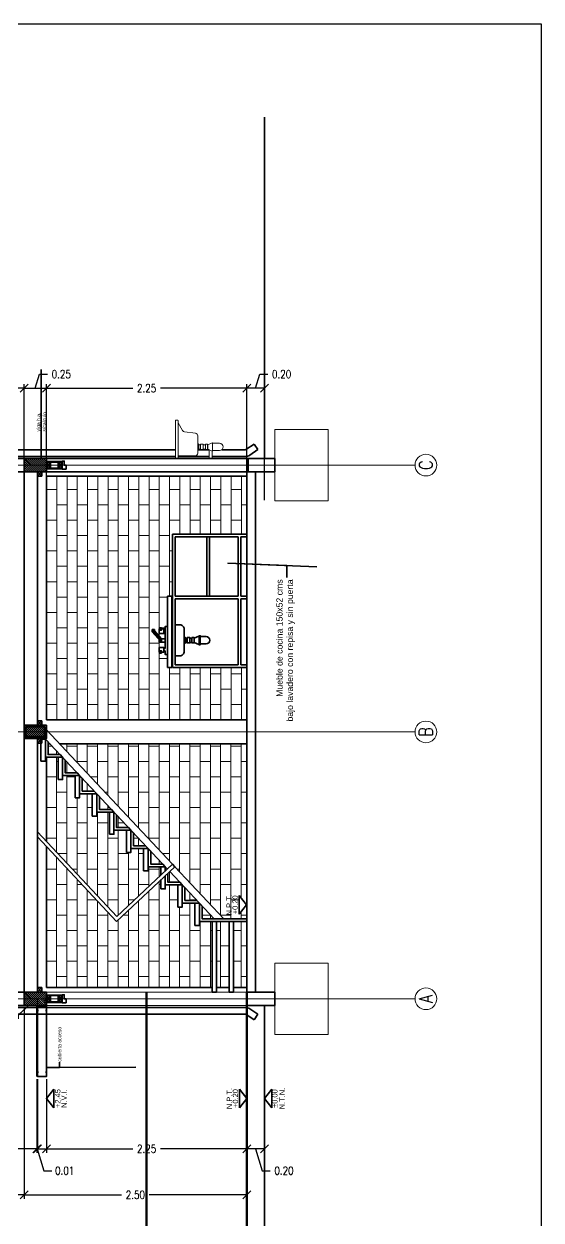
# Model space of a CAD drawing. Header units: metres. Extents: x 45 to 666, y -23 to 325.
# Drawn here: x 129.77 to 135.57, y 41.65 to 55.1 of the extents above; entities that cross this region are included whole.
import ezdxf
from ezdxf.enums import TextEntityAlignment as Align

# ---------------------------------------------------------------- set-up
doc = ezdxf.new("R2010")
doc.units = ezdxf.units.M
doc.header["$LTSCALE"] = 5
doc.header["$MEASUREMENT"] = 0
doc.linetypes.add('HIDDEN', pattern=[0.375, 0.25, -0.125])
doc.layers.get('0').update_dxf_attribs({"color": 30})
doc.layers.get('DEFPOINTS').update_dxf_attribs({"color": 210})
for name, color, linetype, lineweight in [('A-ANNO-DIMS', 3, 'Continuous', 18), ('A-ANNO-NOTE', 7, 'Continuous', 35), ('A-ANNO-SYMB', 3, 'Continuous', 18), ('A-ANNO-TEXT', 3, 'Continuous', 18), ('A-ELEV-MBE1', 7, 'Continuous', 35), ('A-ELEV-OTLN', 1, 'Continuous', 50), ('A-ELEV-PATT', 8, 'Continuous', 18), ('A-FLOR-OVHD', 3, 'HIDDEN', 18), ('A-FURN', 8, 'Continuous', 18), ('A-WALL-BATT', 8, 'BATTING', 18), ('A-WALL-FULL', 7, 'Continuous', 35), ('A-WALL-FULL-EXTR', 7, 'Continuous', 35)]:
    doc.layers.add(name, color=color, linetype=linetype, lineweight=lineweight)
doc.styles.add('E-ARIAL', font='arial.ttf')
doc.styles.add('E-ROMANS', font='romans.shx', dxfattribs={"width": 0.8})
doc.linetypes.add('BATTING', pattern='A,0.0001,-0.1,[134,ltypeshp.shx,S=0.1,R=0,X=-0.1,Y=0],-0.2,[134,ltypeshp.shx,S=0.1,R=180,X=0.1,Y=0],-0.1', length=0.4001)
doc.dimstyles.new('E-0050_TICK_18', dxfattribs={"dimscale": 0.001, "dimtxt": 90, "dimasz": 90, "dimexe": 45, "dimexo": 30, "dimgap": 45, "dimtad": 0, "dimzin": 0, "dimdsep": 46, "dimtxsty": 'E-ROMANS', "dimblk": 'OBLIQUE', "dimcen": 45, "dimclrd": 256, "dimclre": 256, "dimclrt": 256, "dimadec": 0, "dimazin": 0, "dimtfac": 1, "dimtmove": 1, "dimatfit": 3, "dimldrblk": 'OPEN90', "dimfxl": 1, "dimtfill": 1, "dimtolj": 1, "dimtzin": 0, "dimarcsym": 0})
doc.dimstyles.new('E-0200_TICK_12', dxfattribs={"dimscale": 0.001, "dimtxt": 240, "dimasz": 240, "dimexe": 120, "dimexo": 80, "dimgap": 120, "dimtad": 0, "dimzin": 0, "dimdsep": 46, "dimtxsty": 'E-ROMANS', "dimblk": 'OBLIQUE', "dimcen": 120, "dimclrd": 256, "dimclre": 256, "dimclrt": 256, "dimadec": 0, "dimazin": 0, "dimtfac": 1, "dimtmove": 1, "dimatfit": 3, "dimldrblk": 'OPEN90', "dimfxl": 1, "dimtfill": 1, "dimtolj": 1, "dimtzin": 0, "dimlwd": -1, "dimarcsym": 0})

# ---------------------------------------------------------------- blocks, each defined once
blk = doc.blocks.new('LAVADERO-ELEV-LAT')
for p, q in [((0, 0), (0.425, 0)), ((0, -0.025), (0, 0)), ((0.425, -0.03), (0.005, -0.03)), ((0.03, -0.03), (0.03, -0.22)), ((0.283, -0.224), (0.298, -0.102)), ((0.313, -0.08), (0.4, -0.03)), ((0.43, -0.005), (0.43, -0.025)), ((0.06, -0.25), (0.254, -0.25)), ((0.105, -0.282), (0.105, -0.263)), ((0.155, -0.282), (0.155, -0.263)), ((0.098, -0.377), (0, -0.377)), ((0.105, -0.336), (0.105, -0.313)), ((0.105, -0.362), (0.105, -0.36)), ((0.155, -0.362), (0.105, -0.362)), ((0.155, -0.336), (0.155, -0.313)), ((0.155, -0.362), (0.155, -0.36)), ((0.083, -0.412), (0, -0.412)), ((0.089, -0.418), (0.089, -0.495)), ((0.171, -0.418), (0.171, -0.495))]:
    blk.add_line(p, q)
for points in [[(0.167, -0.25), (0.093, -0.25), (0.093, -0.256), (0.167, -0.256)], [(0.161, -0.282), (0.099, -0.282), (0.099, -0.313), (0.161, -0.313)], [(0.161, -0.336), (0.099, -0.336), (0.099, -0.36), (0.161, -0.36)]]:
    blk.add_lwpolyline(points, close=True)
for points in [[(0.098, -0.256), (0.101, -0.263), (0.13, -0.263)], [(0.162, -0.256), (0.159, -0.263), (0.13, -0.263)], [(0.105, -0.362), (0.083, -0.413), (0.083, -0.418), (0.083, -0.418)], [(0.155, -0.362), (0.177, -0.413), (0.177, -0.418), (0.177, -0.418)], [(0.083, -0.418), (0.177, -0.418)]]:
    blk.add_lwpolyline(points)
for centre, radius, start, end in [((0.425, -0.005), 0.005, 0, 90), ((0.005, -0.025), 0.005, 180, 270), ((0.328, -0.106), 0.03, 119.9588, 172.8877), ((0.425, -0.025), 0.005, 270, 0), ((0.06, -0.22), 0.03, 180, 270), ((0.254, -0.22), 0.03, 270, 352.8877), ((0.13, -0.495), 0.0409, 180, 360)]:
    blk.add_arc(centre, radius, start, end)
blk = doc.blocks.new('TAG-LEVEL-CO')
for points in [[(0.352, 0.272), (-0.352, 0.272)], [(0.352, 0.272), (0, 0), (-0.352, 0.272)]]:
    blk.add_lwpolyline(points)
at = {"style": 'E-ARIAL'}
for tag, p in [('N.P.T.', (0, 0.486)), ('%%P0,00', (0, 0.262))]:
    blk.add_attdef(tag, text='', height=0.2, dxfattribs=at).set_placement(p, align=Align.BOTTOM_CENTER)
blk = doc.blocks.new('_Oblique')
at = {"color": 0, "linetype": 'ByBlock', "lineweight": -2}
blk.add_line((-0.5, -0.5), (0.5, 0.5), dxfattribs=at)
blk = doc.blocks.new('*D612')
at = {"layer": 'A-ANNO-DIMS', "lineweight": -2, "transparency": 16777216}
for p, q in [((132.267, 44.034), (132.267, 42.408)), ((132.467, 44.034), (132.467, 42.408)), ((132.467, 42.453), (132.267, 42.453)), ((132.367, 42.453), (132.441, 42.206)), ((132.441, 42.206), (132.531, 42.206))]:
    blk.add_line(p, q, dxfattribs=at)
at = {"layer": 'DEFPOINTS', "color": 0, "transparency": 16777216}
for p in [(132.267, 44.064), (132.467, 44.064), (132.267, 42.453)]:
    blk.add_point(p, dxfattribs=at)
at = {"layer": 'A-ANNO-DIMS', "lineweight": -2, "transparency": 16777216, "xscale": 0.09, "yscale": 0.09, "zscale": 0.09}
for p, rotation in [((132.267, 42.453), 180.000000000002), ((132.467, 42.453), 1.998401444325282e-12)]:
    blk.add_blockref('_Oblique', p, dxfattribs=dict(at, rotation=rotation))
at = {"layer": 'A-ANNO-DIMS', "transparency": 16777216, "insert": (132.686, 42.206), "char_height": 0.09, "attachment_point": 5, "style": 'E-ROMANS', "bg_fill": 3, "box_fill_scale": 1.25, "bg_fill_color": 256, "bg_fill_true_color": 13158600, "bg_fill_transparency": 0}
blk.add_mtext('\\A1;0.20', dxfattribs=at)
blk = doc.blocks.new('_Open90')
at = {"color": 0, "linetype": 'ByBlock', "lineweight": -2}
for p, q in [((0, 0), (-1, 0)), ((-0.5, 0.5), (0, 0)), ((0, 0), (-0.5, -0.5))]:
    blk.add_line(p, q, dxfattribs=at)
blk = doc.blocks.new('*D613')
at = {"layer": 'A-ANNO-DIMS', "lineweight": -2, "transparency": 16777216}
for p, q in [((132.267, 44.034), (132.267, 42.408)), ((130.019, 43.234), (130.019, 42.408)), ((130.019, 42.453), (130.988, 42.453)), ((132.267, 42.453), (131.298, 42.453))]:
    blk.add_line(p, q, dxfattribs=at)
at = {"layer": 'DEFPOINTS', "color": 0, "transparency": 16777216}
for p in [(132.267, 44.064), (130.019, 43.264), (130.019, 42.453)]:
    blk.add_point(p, dxfattribs=at)
at = {"layer": 'A-ANNO-DIMS', "lineweight": -2, "transparency": 16777216, "xscale": 0.09, "yscale": 0.09, "zscale": 0.09, "rotation": 180}
blk.add_blockref('_Oblique', (130.019, 42.453), dxfattribs=at)
at = {"layer": 'A-ANNO-DIMS', "lineweight": -2, "transparency": 16777216, "xscale": 0.09, "yscale": 0.09, "zscale": 0.09}
blk.add_blockref('_Oblique', (132.267, 42.453), dxfattribs=at)
at = {"layer": 'A-ANNO-DIMS', "transparency": 16777216, "insert": (131.143, 42.453), "char_height": 0.09, "attachment_point": 5, "style": 'E-ROMANS', "bg_fill": 3, "box_fill_scale": 1.25, "bg_fill_color": 256, "bg_fill_true_color": 13158600, "bg_fill_transparency": 0}
blk.add_mtext('\\A1;2.25', dxfattribs=at)
blk = doc.blocks.new('*D614')
at = {"layer": 'A-ANNO-DIMS', "lineweight": -2, "transparency": 16777216}
for p, q in [((129.909, 43.234), (129.909, 42.408)), ((129.919, 43.234), (129.919, 42.408)), ((129.909, 42.453), (129.819, 42.453)), ((129.919, 42.453), (129.909, 42.453)), ((129.919, 42.453), (129.909, 42.453)), ((129.914, 42.453), (129.988, 42.206)), ((129.919, 42.453), (130.009, 42.453)), ((129.988, 42.206), (130.078, 42.206))]:
    blk.add_line(p, q, dxfattribs=at)
at = {"layer": 'DEFPOINTS', "color": 0, "transparency": 16777216}
for p in [(129.909, 43.264), (129.919, 43.264), (129.909, 42.453)]:
    blk.add_point(p, dxfattribs=at)
at = {"layer": 'A-ANNO-DIMS', "lineweight": -2, "transparency": 16777216, "xscale": 0.09, "yscale": 0.09, "zscale": 0.09}
blk.add_blockref('_Oblique', (129.909, 42.453), dxfattribs=at)
at = {"layer": 'A-ANNO-DIMS', "lineweight": -2, "transparency": 16777216, "xscale": 0.09, "yscale": 0.09, "zscale": 0.09, "rotation": 180}
blk.add_blockref('_Oblique', (129.919, 42.453), dxfattribs=at)
at = {"layer": 'A-ANNO-DIMS', "transparency": 16777216, "insert": (130.223, 42.206), "char_height": 0.09, "attachment_point": 5, "style": 'E-ROMANS', "bg_fill": 3, "box_fill_scale": 1.25, "bg_fill_color": 256, "bg_fill_true_color": 13158600, "bg_fill_transparency": 0}
blk.add_mtext('\\A1;0.01', dxfattribs=at)
blk = doc.blocks.new('*D615')
at = {"layer": 'A-ANNO-DIMS', "lineweight": -2, "transparency": 16777216}
for p, q in [((127.519, 44.034), (127.519, 42.408)), ((129.909, 43.234), (129.909, 42.408)), ((127.519, 42.453), (128.561, 42.453)), ((129.909, 42.453), (128.867, 42.453))]:
    blk.add_line(p, q, dxfattribs=at)
at = {"layer": 'DEFPOINTS', "color": 0, "transparency": 16777216}
for p in [(127.519, 44.064), (129.909, 43.264), (127.519, 42.453)]:
    blk.add_point(p, dxfattribs=at)
at = {"layer": 'A-ANNO-DIMS', "lineweight": -2, "transparency": 16777216, "xscale": 0.09, "yscale": 0.09, "zscale": 0.09, "rotation": 180}
blk.add_blockref('_Oblique', (127.519, 42.453), dxfattribs=at)
at = {"layer": 'A-ANNO-DIMS', "lineweight": -2, "transparency": 16777216, "xscale": 0.09, "yscale": 0.09, "zscale": 0.09}
blk.add_blockref('_Oblique', (129.909, 42.453), dxfattribs=at)
at = {"layer": 'A-ANNO-DIMS', "transparency": 16777216, "insert": (128.714, 42.453), "char_height": 0.09, "attachment_point": 5, "style": 'E-ROMANS', "bg_fill": 3, "box_fill_scale": 1.25, "bg_fill_color": 256, "bg_fill_true_color": 13158600, "bg_fill_transparency": 0}
blk.add_mtext('\\A1;2.39', dxfattribs=at)
blk = doc.blocks.new('*D220')
at = {"layer": 'A-ANNO-DIMS', "lineweight": -2, "transparency": 16777216}
for p, q in [((129.767, 44.034), (129.767, 41.89)), ((132.267, 44.034), (132.267, 41.89)), ((129.767, 41.935), (130.862, 41.935)), ((132.267, 41.935), (131.172, 41.935))]:
    blk.add_line(p, q, dxfattribs=at)
at = {"layer": 'DEFPOINTS', "color": 0, "transparency": 16777216}
for p in [(129.767, 44.064), (132.267, 44.064), (129.767, 41.935)]:
    blk.add_point(p, dxfattribs=at)
at = {"layer": 'A-ANNO-DIMS', "lineweight": -2, "transparency": 16777216, "xscale": 0.09, "yscale": 0.09, "zscale": 0.09}
for p, rotation in [((129.767, 41.935), 180.0000000000011), ((132.267, 41.935), 1.119104808822158e-12)]:
    blk.add_blockref('_Oblique', p, dxfattribs=dict(at, rotation=rotation))
at = {"layer": 'A-ANNO-DIMS', "transparency": 16777216, "insert": (131.017, 41.935), "char_height": 0.09, "attachment_point": 5, "style": 'E-ROMANS', "bg_fill": 3, "box_fill_scale": 1.25, "bg_fill_color": 256, "bg_fill_true_color": 13158600, "bg_fill_transparency": 0}
blk.add_mtext('\\A1;2.50', dxfattribs=at)
blk = doc.blocks.new('*D618')
at = {"layer": 'A-ANNO-DIMS', "lineweight": -2, "transparency": 16777216}
for p, q in [((127.267, 44.034), (127.267, 41.89)), ((129.767, 44.034), (129.767, 41.89)), ((127.267, 41.935), (128.362, 41.935)), ((129.767, 41.935), (128.672, 41.935))]:
    blk.add_line(p, q, dxfattribs=at)
at = {"layer": 'DEFPOINTS', "color": 0, "transparency": 16777216}
for p in [(127.267, 44.064), (129.767, 44.064), (127.267, 41.935)]:
    blk.add_point(p, dxfattribs=at)
at = {"layer": 'A-ANNO-DIMS', "lineweight": -2, "transparency": 16777216, "xscale": 0.09, "yscale": 0.09, "zscale": 0.09, "rotation": 180}
blk.add_blockref('_Oblique', (127.267, 41.935), dxfattribs=at)
at = {"layer": 'A-ANNO-DIMS', "lineweight": -2, "transparency": 16777216, "xscale": 0.09, "yscale": 0.09, "zscale": 0.09}
blk.add_blockref('_Oblique', (129.767, 41.935), dxfattribs=at)
at = {"layer": 'A-ANNO-DIMS', "transparency": 16777216, "insert": (128.517, 41.935), "char_height": 0.09, "attachment_point": 5, "style": 'E-ROMANS', "bg_fill": 3, "box_fill_scale": 1.25, "bg_fill_color": 256, "bg_fill_true_color": 13158600, "bg_fill_transparency": 0}
blk.add_mtext('\\A1;2.50', dxfattribs=at)
blk = doc.blocks.new('*D221')
at = {"layer": 'A-ANNO-DIMS', "lineweight": -2, "transparency": 16777216}
for p, q in [((132.367, 51.004), (132.414, 51.162)), ((132.414, 51.162), (132.504, 51.162)), ((132.267, 49.746), (132.267, 51.049)), ((132.467, 51.004), (132.267, 51.004)), ((132.467, 49.746), (132.467, 51.049))]:
    blk.add_line(p, q, dxfattribs=at)
at = {"layer": 'DEFPOINTS', "color": 0, "transparency": 16777216}
for p in [(132.267, 51.004), (132.267, 49.716), (132.467, 49.716)]:
    blk.add_point(p, dxfattribs=at)
at = {"layer": 'A-ANNO-DIMS', "lineweight": -2, "transparency": 16777216, "xscale": 0.09, "yscale": 0.09, "zscale": 0.09, "rotation": 180.000000000002}
blk.add_blockref('_Oblique', (132.267, 51.004), dxfattribs=at)
at = {"layer": 'A-ANNO-DIMS', "transparency": 16777216, "insert": (132.659, 51.162), "char_height": 0.09, "attachment_point": 5, "style": 'E-ROMANS', "bg_fill": 3, "box_fill_scale": 1.25, "bg_fill_color": 256, "bg_fill_true_color": 13158600, "bg_fill_transparency": 0}
blk.add_mtext('\\A1;0.20', dxfattribs=at)
at = {"layer": 'A-ANNO-DIMS', "lineweight": -2, "transparency": 16777216, "xscale": 0.09, "yscale": 0.09, "zscale": 0.09, "rotation": 1.998401444325282e-12}
blk.add_blockref('_Oblique', (132.467, 51.004), dxfattribs=at)
blk = doc.blocks.new('*D222')
at = {"layer": 'A-ANNO-DIMS', "lineweight": -2, "transparency": 16777216}
for p, q in [((129.893, 51.004), (129.94, 51.162)), ((129.94, 51.162), (130.03, 51.162)), ((129.767, 49.746), (129.767, 51.049)), ((129.767, 51.004), (130.019, 51.004)), ((130.019, 49.746), (130.019, 51.049))]:
    blk.add_line(p, q, dxfattribs=at)
at = {"layer": 'DEFPOINTS', "color": 0, "transparency": 16777216}
for p in [(130.019, 51.004), (129.767, 49.716), (130.019, 49.716)]:
    blk.add_point(p, dxfattribs=at)
at = {"layer": 'A-ANNO-DIMS', "lineweight": -2, "transparency": 16777216, "xscale": 0.09, "yscale": 0.09, "zscale": 0.09, "rotation": 180}
blk.add_blockref('_Oblique', (129.767, 51.004), dxfattribs=at)
at = {"layer": 'A-ANNO-DIMS', "transparency": 16777216, "insert": (130.185, 51.162), "char_height": 0.09, "attachment_point": 5, "style": 'E-ROMANS', "bg_fill": 3, "box_fill_scale": 1.25, "bg_fill_color": 256, "bg_fill_true_color": 13158600, "bg_fill_transparency": 0}
blk.add_mtext('\\A1;0.25', dxfattribs=at)
at = {"layer": 'A-ANNO-DIMS', "lineweight": -2, "transparency": 16777216, "xscale": 0.09, "yscale": 0.09, "zscale": 0.09}
blk.add_blockref('_Oblique', (130.019, 51.004), dxfattribs=at)
blk = doc.blocks.new('*D223')
at = {"layer": 'A-ANNO-DIMS', "lineweight": -2, "transparency": 16777216}
for p, q in [((128.737, 49.746), (128.737, 51.049)), ((128.737, 51.004), (129.102, 51.004)), ((129.767, 51.004), (129.402, 51.004)), ((129.767, 49.746), (129.767, 51.049))]:
    blk.add_line(p, q, dxfattribs=at)
at = {"layer": 'DEFPOINTS', "color": 0, "transparency": 16777216}
for p in [(128.737, 51.004), (128.737, 49.716), (129.767, 49.716)]:
    blk.add_point(p, dxfattribs=at)
at = {"layer": 'A-ANNO-DIMS', "lineweight": -2, "transparency": 16777216, "xscale": 0.09, "yscale": 0.09, "zscale": 0.09, "rotation": 180}
blk.add_blockref('_Oblique', (128.737, 51.004), dxfattribs=at)
at = {"layer": 'A-ANNO-DIMS', "lineweight": -2, "transparency": 16777216, "xscale": 0.09, "yscale": 0.09, "zscale": 0.09}
blk.add_blockref('_Oblique', (129.767, 51.004), dxfattribs=at)
at = {"layer": 'A-ANNO-DIMS', "transparency": 16777216, "insert": (129.252, 51.004), "char_height": 0.09, "attachment_point": 5, "style": 'E-ROMANS', "bg_fill": 3, "box_fill_scale": 1.25, "bg_fill_color": 256, "bg_fill_true_color": 13158600, "bg_fill_transparency": 0}
blk.add_mtext('\\A1;1.03', dxfattribs=at)
blk = doc.blocks.new('*D226')
at = {"layer": 'A-ANNO-DIMS', "lineweight": -2, "transparency": 16777216}
for p, q in [((130.019, 49.746), (130.019, 51.049)), ((130.019, 51.004), (130.988, 51.004)), ((132.267, 51.004), (131.298, 51.004)), ((132.267, 49.746), (132.267, 51.049))]:
    blk.add_line(p, q, dxfattribs=at)
at = {"layer": 'DEFPOINTS', "color": 0, "transparency": 16777216}
for p in [(132.267, 51.004), (130.019, 49.716), (132.267, 49.716)]:
    blk.add_point(p, dxfattribs=at)
at = {"layer": 'A-ANNO-DIMS', "lineweight": -2, "transparency": 16777216, "xscale": 0.09, "yscale": 0.09, "zscale": 0.09, "rotation": 180}
blk.add_blockref('_Oblique', (130.019, 51.004), dxfattribs=at)
at = {"layer": 'A-ANNO-DIMS', "lineweight": -2, "transparency": 16777216, "xscale": 0.09, "yscale": 0.09, "zscale": 0.09}
blk.add_blockref('_Oblique', (132.267, 51.004), dxfattribs=at)
at = {"layer": 'A-ANNO-DIMS', "transparency": 16777216, "insert": (131.143, 51.004), "char_height": 0.09, "attachment_point": 5, "style": 'E-ROMANS', "bg_fill": 3, "box_fill_scale": 1.25, "bg_fill_color": 256, "bg_fill_true_color": 13158600, "bg_fill_transparency": 0}
blk.add_mtext('\\A1;2.25', dxfattribs=at)

msp = doc.modelspace()

# ---------------------------------------------------------------- hatches: boundary and pattern name
at = {"layer": 'A-ELEV-PATT'}
h = msp.add_hatch(dxfattribs=at)
h.set_pattern_fill('LINE', color=256, scale=0.005, angle=495, style=0)
h.set_pattern_definition([(135, (202.2527, -76.723201), (-0.0112253202, -0.0112253202), [])])
h.paths.add_polyline_path([(129.7669, 50.1392), (129.7669, 50.0642), (130.0189, 50.0642), (130.0189, 50.1392)])
h.paths.add_polyline_path([(129.7669, 50.2142), (129.7669, 50.1392), (130.0189, 50.1392), (130.0189, 50.2142)])
h = msp.add_hatch(dxfattribs=at)
h.set_pattern_fill('AR-BRSTD', color=256, scale=0.0017, angle=90, style=0)
h.set_pattern_definition([(90, (130.01893, 47.2742), (-0.115161, 7e-18), []), (180, (130.01893, 47.2742), (-0.115161, -0.17272), [0.115161, -0.115161])])
h.paths.add_polyline_path([(132.2669, 50.0142), (130.0189, 50.0142), (130.0189, 47.2742), (132.2669, 47.2742), (132.2669, 47.8642), (132.2025, 47.8642), (131.434, 47.8642), (131.434, 47.9946), (131.426, 47.9946), (131.426, 47.8642), (131.376, 47.8642), (131.376, 48.0106), (131.3499, 48.0106), (131.3499, 48.0497), (131.3369, 48.0497), (131.3369, 48.0367), (131.3108, 48.0367), (131.3108, 48.0236), (131.2913, 48.0236), (131.2913, 48.0367), (131.2847, 48.0367), (131.2847, 48.0888), (131.3369, 48.0888), (131.3369, 48.0758), (131.3499, 48.0758), (131.3499, 48.1475), (131.2847, 48.1475), (131.2847, 48.1755), (131.2065, 48.2649), (131.2065, 48.291), (131.2195, 48.291), (131.2326, 48.291), (131.2326, 48.2763), (131.3108, 48.1867), (131.3499, 48.1867), (131.3499, 48.2584), (131.3369, 48.2584), (131.3369, 48.2454), (131.2847, 48.2454), (131.2847, 48.2975), (131.2913, 48.2975), (131.2913, 48.3106), (131.3108, 48.3106), (131.3108, 48.2975), (131.3369, 48.2975), (131.3369, 48.2845), (131.3499, 48.2845), (131.3499, 48.3236), (131.376, 48.3236), (131.376, 48.6642), (131.426, 48.6642), (131.426, 48.345), (131.434, 48.345), (131.434, 48.3632), (131.434, 49.3642), (132.2025, 49.3642), (132.2669, 49.3642)])
h = msp.add_hatch(dxfattribs=at)
h.set_pattern_fill('LINE', color=256, scale=0.005, angle=495, style=0)
h.set_pattern_definition([(135, (202.2527, -79.723201), (-0.0112253202, -0.0112253202), [])])
h.paths.add_polyline_path([(129.7669, 47.1392), (129.7669, 47.0642), (130.0189, 47.0642), (130.0189, 47.1392)])
h.paths.add_polyline_path([(129.7669, 47.2142), (129.7669, 47.1392), (130.0189, 47.1392), (130.0189, 47.2142)])
h = msp.add_hatch(dxfattribs=at)
h.set_pattern_fill('AR-BRSTD', color=256, scale=0.0017, angle=90, style=0)
h.set_pattern_definition([(90, (0, 0), (-0.11516106, 7e-18), []), (180, (0, 0), (-0.11516106, -0.17272), [0.11516106, -0.11516106])])
h.paths.add_polyline_path([(132.2669, 47.0042), (130.1682, 47.0042), (131.4346, 45.6529), (131.462, 45.6237), (132.0098, 45.0392), (132.2669, 45.0392)])
h.paths.add_polyline_path([(132.1822, 45.3014), (132.2637, 45.1958), (132.1822, 45.0902)], flags=16)
h.paths.add_polyline_path([(130.7255, 46.2392), (130.5834, 46.2392), (130.5834, 46.1942), (130.5334, 46.1942), (130.5334, 46.4442), (130.3913, 46.4442), (130.3913, 46.3992), (130.3413, 46.3992), (130.3413, 46.6492), (130.1992, 46.6492), (130.1992, 46.6042), (130.1492, 46.6042), (130.1492, 46.8542), (130.0189, 46.8542), (130.0189, 45.9078), (130.8081, 45.0657), (131.3019, 45.5285), (131.3019, 45.6242), (131.1598, 45.6242), (131.1598, 45.5792), (131.1098, 45.5792), (131.1098, 45.8292), (130.9676, 45.8292), (130.9676, 45.7842), (130.9176, 45.7842), (130.9176, 46.0342), (130.7755, 46.0342), (130.7755, 45.9892), (130.7255, 45.9892)])
h.paths.add_polyline_path([(131.8782, 45.0092), (131.7361, 45.0092), (131.7361, 44.9642), (131.6861, 44.9642), (131.6861, 45.2142), (131.544, 45.2142), (131.544, 45.1692), (131.494, 45.1692), (131.494, 45.4192), (131.3519, 45.4192), (131.3519, 45.3742), (131.3019, 45.3742), (131.3019, 45.4737), (130.8063, 45.0092), (130.0189, 45.8493), (130.0189, 44.2642), (131.8782, 44.2642)])
h.paths.add_polyline_path([(132.0704, 45.0092), (131.9282, 45.0092), (131.9282, 44.2642), (132.0704, 44.2642)])
h.paths.add_polyline_path([(132.2669, 45.0092), (132.1204, 45.0092), (132.1204, 44.2642), (132.2669, 44.2642)])
h.paths.add_polyline_path([(131.7661, 45.1822), (131.7661, 45.0392), (131.9001, 45.0392)], flags=17)
h.paths.add_polyline_path([(131.574, 45.3872), (131.574, 45.2442), (131.708, 45.2442)], flags=17)
h.paths.add_polyline_path([(131.4036, 45.569), (131.3819, 45.5487), (131.3819, 45.4492), (131.5159, 45.4492)], flags=17)
h.paths.add_polyline_path([(131.1898, 45.7972), (131.1898, 45.6542), (131.3238, 45.6542)], flags=17)
h.paths.add_polyline_path([(130.9976, 46.0022), (130.9976, 45.8592), (131.1316, 45.8592)], flags=17)
h.paths.add_polyline_path([(130.8055, 46.2072), (130.8055, 46.0642), (130.9395, 46.0642)], flags=17)
h.paths.add_polyline_path([(130.6134, 46.4122), (130.6134, 46.2692), (130.7474, 46.2692)], flags=17)
h.paths.add_polyline_path([(130.4213, 46.6172), (130.4213, 46.4742), (130.5553, 46.4742)], flags=17)
h.paths.add_polyline_path([(130.2292, 46.8222), (130.2292, 46.6792), (130.3632, 46.6792)], flags=17)
h.paths.add_polyline_path([(130.0586, 47.0042), (130.037, 47.0042), (130.037, 46.8842), (130.1711, 46.8842)])
h.paths.add_polyline_path([(132.1134, 45.0814), (132.1134, 45.3102), (132.0234, 45.3102), (132.0234, 45.0814)], flags=24)
h.paths.add_polyline_path([(132.182, 45.081), (132.182, 45.3106), (132.092, 45.3106), (132.092, 45.081)], flags=24)
h = msp.add_hatch(dxfattribs=at)
h.set_pattern_fill('LINE', color=256, scale=0.005, angle=495, style=0)
h.set_pattern_definition([(135, (202.2527, -82.723201), (-0.0112253202, -0.0112253202), [])])
h.paths.add_polyline_path([(129.7669, 44.1392), (129.7669, 44.0642), (130.0189, 44.0642), (130.0189, 44.1392)])
h.paths.add_polyline_path([(129.7669, 44.2142), (129.7669, 44.1392), (130.0189, 44.1392), (130.0189, 44.2142)])

# ---------------------------------------------------------------- linework, layer by layer
at = {"layer": 'A-ANNO-NOTE'}
for p, q in [((130.8081, 45.0657), (129.9169, 46.0167)), ((130.8063, 45.0092), (129.9169, 45.9582)), ((130.8063, 45.0092), (131.462, 45.6237)), ((130.8081, 45.0657), (131.4346, 45.6529)), ((131.462, 45.6237), (131.4346, 45.6529))]:
    msp.add_line(p, q, dxfattribs=at)
at = {"layer": 'A-ANNO-SYMB', "ltscale": 2}
for points in [[(134.1582, 50.1392), (122.6956, 50.1392)], [(134.1582, 47.1392), (122.6956, 47.1392)], [(134.1582, 44.1392), (122.6956, 44.1392)]]:
    msp.add_lwpolyline(points, dxfattribs=at)
at = {"layer": 'A-ANNO-SYMB', "linetype": 'Continuous', "ltscale": 5}
for centre in [(134.2801, 50.1392), (134.2801, 47.1392), (134.2801, 44.1392)]:
    msp.add_circle(centre, 0.1219, dxfattribs=at)
at = {"layer": 'A-ELEV-MBE1'}
for p, q in [((132.3922, 50.3141), (132.35, 50.376)), ((132.2669, 50.2142), (130.0189, 50.2142)), ((130.0189, 50.1042), (130.0639, 50.1742)), ((130.0189, 50.1742), (130.0639, 50.1042)), ((130.0639, 50.1742), (130.1489, 50.1742)), ((130.1489, 50.1042), (130.1939, 50.1742)), ((130.1489, 50.1742), (130.1939, 50.1042)), ((132.2669, 50.0642), (130.0189, 50.0642)), ((130.0639, 50.1042), (130.1489, 50.1042)), ((132.2669, 50.0142), (130.0189, 50.0142)), ((130.0189, 47.2742), (130.0189, 50.0142)), ((131.434, 49.3642), (131.434, 48.3632)), ((132.2025, 49.3642), (131.434, 49.3642)), ((132.2025, 49.3642), (132.2669, 49.3642)), ((131.464, 49.3342), (131.464, 48.6642)), ((132.1725, 49.3342), (131.464, 49.3342)), ((131.8183, 49.3342), (131.8183, 48.6642)), ((131.8483, 49.3342), (131.8483, 48.6642)), ((132.1725, 49.3342), (132.1725, 48.6642)), ((132.2025, 49.3342), (132.2025, 48.6642)), ((132.2025, 49.3342), (132.2669, 49.3342)), ((131.426, 48.6642), (131.376, 48.6642)), ((131.376, 48.6642), (131.376, 47.8642)), ((131.426, 48.6642), (131.426, 47.8642)), ((132.1725, 48.6642), (131.464, 48.6642)), ((131.464, 48.6342), (131.464, 48.3632)), ((132.1725, 48.6342), (131.464, 48.6342)), ((132.1725, 48.6342), (132.1725, 47.8942)), ((132.2025, 48.6642), (132.2669, 48.6642)), ((132.2025, 48.6342), (132.2669, 48.6342)), ((132.2025, 48.6342), (132.2025, 47.8942)), ((131.2065, 48.291), (131.2195, 48.291)), ((131.2065, 48.2649), (131.2065, 48.291)), ((131.2195, 48.291), (131.2326, 48.291)), ((131.2195, 48.291), (131.2195, 48.2649)), ((131.2326, 48.291), (131.2326, 48.2649)), ((131.3499, 48.2845), (131.3369, 48.2845)), ((131.434, 47.8642), (131.434, 48.3632)), ((131.464, 47.8942), (131.464, 48.3632)), ((131.2195, 48.2649), (131.2065, 48.2649)), ((131.2978, 48.1606), (131.2065, 48.2649)), ((131.2326, 48.2649), (131.2195, 48.2649)), ((131.2195, 48.2649), (131.3108, 48.1606)), ((131.2324, 48.2764), (131.3108, 48.1867)), ((131.2847, 48.1475), (131.2847, 48.1754)), ((131.3108, 48.1606), (131.2978, 48.1606)), ((131.3108, 48.1867), (131.3499, 48.1867)), ((131.3108, 48.1867), (131.3108, 48.1606)), ((131.3369, 48.2584), (131.3499, 48.2584)), ((131.5988, 48.195), (131.5791, 48.195)), ((131.6523, 48.195), (131.6292, 48.195)), ((131.6784, 48.195), (131.6765, 48.195)), ((131.6784, 48.195), (131.6784, 48.145)), ((131.7465, 48.211), (131.8117, 48.211)), ((131.3499, 48.1475), (131.2847, 48.1475)), ((131.3369, 48.0758), (131.3499, 48.0758)), ((131.3499, 48.0497), (131.3369, 48.0497)), ((131.5988, 48.145), (131.5791, 48.145)), ((131.6523, 48.145), (131.6292, 48.145)), ((131.6784, 48.145), (131.6765, 48.145)), ((131.7465, 48.1291), (131.8117, 48.1291)), ((132.1725, 47.8942), (131.464, 47.8942)), ((132.2025, 47.8942), (132.2669, 47.8942)), ((131.426, 47.8642), (131.376, 47.8642)), ((132.2025, 47.8642), (131.434, 47.8642)), ((132.2025, 47.8642), (132.2669, 47.8642)), ((129.9169, 47.2642), (129.9669, 47.2142)), ((129.9169, 47.2142), (129.9669, 47.2642)), ((132.2669, 47.2742), (130.0189, 47.2742)), ((130.0149, 47.1678), (131.4346, 45.6529)), ((129.9169, 47.0142), (129.9669, 47.0642)), ((129.9169, 47.0642), (129.9669, 47.0142)), ((130.0042, 47.0622), (131.3763, 45.5982)), ((130.0189, 44.2642), (130.0189, 45.8493)), ((131.462, 45.6237), (132.0098, 45.0392)), ((131.4036, 45.569), (131.9001, 45.0392)), ((129.9169, 44.2642), (129.9669, 44.2142)), ((129.9169, 44.2142), (129.9669, 44.2642)), ((131.8782, 44.2642), (130.0189, 44.2642)), ((132.0704, 44.2642), (131.9282, 44.2642)), ((132.2669, 44.2642), (132.1204, 44.2642)), ((130.0189, 44.1742), (130.0639, 44.1042)), ((130.0189, 44.1042), (130.0639, 44.1742)), ((130.0639, 44.1742), (130.1489, 44.1742)), ((130.1489, 44.1742), (130.1939, 44.1042)), ((130.1489, 44.1042), (130.1939, 44.1742)), ((129.9189, 43.3142), (129.9189, 44.0092)), ((130.0639, 44.1042), (130.1489, 44.1042)), ((132.3922, 43.9643), (132.35, 43.9024))]:
    msp.add_line(p, q, dxfattribs=at)
for points in [[(127.2664, 50.3115), (131.4669, 50.3115)], [(131.7169, 50.3115), (131.844, 50.3115)], [(127.2664, 50.2365), (131.4669, 50.2365)], [(131.4969, 50.2365), (131.844, 50.2365)], [(132.2669, 49.3642), (132.2669, 49.3342)], [(132.2669, 48.6642), (132.2669, 48.6342)], [(131.2912, 48.2975), (131.2847, 48.2975), (131.2847, 48.2454), (131.3369, 48.2454), (131.3369, 48.2975), (131.3108, 48.2975)], [(131.3499, 48.0758), (131.3499, 48.3236), (131.376, 48.3236), (131.376, 48.0106), (131.3499, 48.0106), (131.3499, 48.0497)], [(131.434, 48.345), (131.426, 48.345)], [(131.5722, 48.202), (131.5791, 48.1991), (131.5791, 48.17)], [(131.5722, 48.138), (131.5791, 48.141), (131.5791, 48.17)], [(131.6784, 48.195), (131.7298, 48.2174), (131.7346, 48.2174), (131.7346, 48.2174)], [(131.2912, 48.0367), (131.2847, 48.0367), (131.2847, 48.0888), (131.3369, 48.0888), (131.3369, 48.0367), (131.3108, 48.0367)], [(131.6784, 48.145), (131.7298, 48.1226), (131.7346, 48.1226), (131.7346, 48.1226)], [(131.426, 47.9946), (131.434, 47.9946)], [(132.2669, 47.8642), (132.2669, 47.8942)], [(129.7766, 47.0642), (129.7669, 47.074)], [(129.7669, 46.2323), (129.7669, 47.0042)], [(129.9169, 44.2142), (129.9169, 47.0142)], [(129.957, 46.8092), (130.007, 46.8092), (130.007, 47.0592), (129.957, 47.0592), (129.957, 46.8092)], [(130.037, 47.0042), (130.0586, 47.0042)], [(130.1682, 47.0042), (132.2669, 47.0042)], [(130.0189, 45.9078), (130.0189, 46.8542)], [(130.1492, 46.6042), (130.1992, 46.6042), (130.1992, 46.8542), (130.1492, 46.8542), (130.1492, 46.6042)], [(130.3413, 46.3992), (130.3913, 46.3992), (130.3913, 46.6492), (130.3413, 46.6492), (130.3413, 46.3992)], [(130.5334, 46.1942), (130.5834, 46.1942), (130.5834, 46.4442), (130.5334, 46.4442), (130.5334, 46.1942)], [(129.7669, 44.2142), (129.7669, 46.1753)], [(130.7255, 45.9892), (130.7755, 45.9892), (130.7755, 46.2392), (130.7255, 46.2392), (130.7255, 45.9892)], [(130.9176, 45.7842), (130.9676, 45.7842), (130.9676, 46.0342), (130.9176, 46.0342), (130.9176, 45.7842)], [(131.1098, 45.5792), (131.1598, 45.5792), (131.1598, 45.8292), (131.1098, 45.8292), (131.1098, 45.5792)], [(131.3019, 45.6242), (131.3019, 45.5285)], [(131.3519, 45.5754), (131.3519, 45.6242)], [(131.3519, 45.6242), (131.3519, 45.5754)], [(131.3019, 45.3742), (131.3519, 45.3742), (131.3519, 45.5205)], [(131.3019, 45.4737), (131.3019, 45.3742)], [(131.3519, 45.5205), (131.3519, 45.4192), (131.544, 45.4192), (131.5159, 45.4492), (131.3819, 45.4492), (131.3819, 45.5487)], [(131.494, 45.1692), (131.544, 45.1692), (131.544, 45.4192), (131.494, 45.4192), (131.494, 45.1692)], [(131.6861, 44.9642), (131.7361, 44.9642), (131.7361, 45.2142), (131.6861, 45.2142), (131.6861, 44.9642)], [(132.2669, 45.0392), (131.7661, 45.0392), (131.7661, 45.1822), (131.7361, 45.2142), (131.7361, 45.0092), (132.2669, 45.0092)], [(131.8782, 44.2142), (131.9282, 44.2142), (131.9282, 45.0092), (131.8782, 45.0092), (131.8782, 44.2142)], [(132.0704, 44.2142), (132.1204, 44.2142), (132.1204, 45.0092), (132.0704, 45.0092), (132.0704, 44.2142)], [(130.0189, 44.0092), (130.0189, 43.3142)]]:
    msp.add_lwpolyline(points, dxfattribs=at)
for points in [[(131.8788, 50.2365), (132.2515, 50.2365, 0.1507746), (132.3008, 50.2517), (132.3922, 50.3141)], [(131.9868, 50.3115), (132.2515, 50.3115, 0.1507746), (132.2585, 50.3137), (132.35, 50.376)], [(131.464, 47.9946), (131.5165, 47.9946, 0.4142136), (131.5665, 48.0446), (131.5665, 48.295, 0.4142136), (131.5165, 48.345), (131.464, 48.345)], [(127.2664, 44.0419), (132.2515, 44.0419, -0.1507746), (132.3008, 44.0267), (132.3922, 43.9643)], [(127.2664, 43.9669), (132.2515, 43.9669, -0.1507746), (132.2585, 43.9647), (132.35, 43.9024)]]:
    msp.add_lwpolyline(points, format="xyb", dxfattribs=at)
for points in [[(131.3108, 48.3106), (131.2913, 48.3106), (131.2913, 48.2845), (131.3108, 48.2845)], [(131.5665, 48.2074), (131.5665, 48.1326), (131.5722, 48.1326), (131.5722, 48.2074)], [(131.5988, 48.2006), (131.5988, 48.1395), (131.6292, 48.1395), (131.6292, 48.2006)], [(131.6523, 48.2006), (131.6523, 48.1395), (131.6765, 48.1395), (131.6765, 48.2006)], [(131.7346, 48.221), (131.7346, 48.1191), (131.7465, 48.1191), (131.7465, 48.221)], [(131.3108, 48.0236), (131.2913, 48.0236), (131.2913, 48.0497), (131.3108, 48.0497)], [(130.1992, 46.8542), (130.1711, 46.8842), (130.037, 46.8842), (130.037, 47.0272), (130.007, 47.0592), (130.007, 46.8542)], [(130.3913, 46.6492), (130.3632, 46.6792), (130.2292, 46.6792), (130.2292, 46.8222), (130.1992, 46.8542), (130.1992, 46.6492)], [(130.5834, 46.4442), (130.5553, 46.4742), (130.4213, 46.4742), (130.4213, 46.6172), (130.3913, 46.6492), (130.3913, 46.4442)], [(130.7755, 46.2392), (130.7474, 46.2692), (130.6134, 46.2692), (130.6134, 46.4122), (130.5834, 46.4442), (130.5834, 46.2392)], [(130.9676, 46.0342), (130.9395, 46.0642), (130.8055, 46.0642), (130.8055, 46.2072), (130.7755, 46.2392), (130.7755, 46.0342)], [(131.1598, 45.8292), (131.1316, 45.8592), (130.9976, 45.8592), (130.9976, 46.0022), (130.9676, 46.0342), (130.9676, 45.8292)], [(131.3519, 45.6242), (131.3238, 45.6542), (131.1898, 45.6542), (131.1898, 45.7972), (131.1598, 45.8292), (131.1598, 45.6242)], [(131.7361, 45.2142), (131.708, 45.2442), (131.574, 45.2442), (131.574, 45.3872), (131.544, 45.4192), (131.544, 45.2142)]]:
    msp.add_lwpolyline(points, close=True, dxfattribs=at)
for points in [[(129.7932, 47.0837), (129.9912, 47.0837, 0.4142136), (130.0012, 47.0937), (130.0012, 47.1917, 0.4142136), (129.9912, 47.2017), (129.7932, 47.2017, 0.4142136), (129.7832, 47.1917), (129.7832, 47.0937, 0.4142136)], [(129.7932, 47.0837), (129.9912, 47.0837, 0.4142136), (130.0012, 47.0937), (130.0012, 47.1917, 0.4142136), (129.9912, 47.2017), (129.7932, 47.2017, 0.4142136), (129.7832, 47.1917), (129.7832, 47.0937, 0.4142136)], [(129.7932, 47.0887), (129.9912, 47.0887, 0.4142136), (129.9962, 47.0937), (129.9962, 47.1917, 0.4142136), (129.9912, 47.1967), (129.7932, 47.1967, 0.4142136), (129.7882, 47.1917), (129.7882, 47.0937, 0.4142136)], [(129.7932, 47.0887), (129.9912, 47.0887, 0.4142136), (129.9962, 47.0937), (129.9962, 47.1917, 0.4142136), (129.9912, 47.1967), (129.7932, 47.1967, 0.4142136), (129.7882, 47.1917), (129.7882, 47.0937, 0.4142136)]]:
    msp.add_lwpolyline(points, format="xyb", close=True, dxfattribs=at)
for centre in [(129.7932, 47.1917), (129.7932, 47.1917), (129.7932, 47.0937), (129.7932, 47.0937), (129.9912, 47.1917), (129.9912, 47.1917), (129.9912, 47.0937), (129.9912, 47.0937)]:
    msp.add_circle(centre, 0.005, dxfattribs=at)
msp.add_arc((131.8117, 48.17), 0.0409, 270, 90, dxfattribs=at)
at = {"layer": 'A-FLOR-OVHD'}
for points in [[(132.5819, 50.0642), (132.5819, 49.7392), (133.1819, 49.7392), (133.1819, 50.5392), (132.5819, 50.5392), (132.5819, 50.2142)], [(132.5819, 44.0642), (132.5819, 43.7392), (133.1819, 43.7392), (133.1819, 44.5392), (132.5819, 44.5392), (132.5819, 44.2142)], [(129.9177, 44.042), (129.9177, 44.1321)], [(130.0002, 44.042), (130.0002, 44.1321)], [(129.9077, 44.042), (129.9277, 44.042)], [(130.0102, 44.042), (129.9902, 44.042)]]:
    msp.add_lwpolyline(points, dxfattribs=at)
at = {"layer": 'A-FURN'}
for p, q in [((132.2669, 44.2142), (130.0189, 44.2142)), ((132.2669, 44.0642), (130.0189, 44.0642))]:
    msp.add_line(p, q, dxfattribs=at)
at = {"layer": 'A-WALL-BATT', "ltscale": 0.018}
for p, q in [((130.0639, 50.1392), (130.1489, 50.1392)), ((130.0639, 44.1392), (130.1489, 44.1392))]:
    msp.add_line(p, q, dxfattribs=at)
at = {"layer": 'A-WALL-FULL'}
for p, q in [((132.2669, 44.2142), (132.2669, 50.0642)), ((132.3669, 47.0642), (132.3669, 50.0642)), ((132.3669, 44.2142), (132.3669, 47.0642)), ((132.5819, 44.2142), (132.5819, 44.0642))]:
    msp.add_line(p, q, dxfattribs=at)
for points in [[(132.4669, 50.2142), (132.4669, 54.05)], [(130.0189, 50.2142), (130.0189, 50.0642), (129.7669, 50.0642), (129.7669, 50.2142), (130.0189, 50.2142)], [(132.5819, 50.0642), (132.2819, 50.0642), (132.2819, 50.2142), (132.5819, 50.2142)], [(132.5819, 50.2142), (132.5819, 50.0642)], [(130.0189, 47.2142), (130.0189, 47.0642), (129.7669, 47.0642), (129.7669, 47.2142), (130.0189, 47.2142)], [(130.0189, 44.2142), (130.0189, 44.0642), (129.7669, 44.0642), (129.7669, 44.2142), (130.0189, 44.2142)], [(132.5819, 44.0642), (132.2669, 44.0642), (132.2669, 44.2142), (132.5819, 44.2142)], [(132.4669, 44.0642), (132.4669, 40.2284)]]:
    msp.add_lwpolyline(points, dxfattribs=at)
at = {"layer": 'A-WALL-FULL-EXTR'}
for p, q in [((129.7669, 50.2142), (128.7369, 50.2142)), ((130.0189, 50.1802), (130.1939, 50.1802)), ((132.2669, 50.0642), (132.2669, 50.2142)), ((132.2669, 50.2142), (132.2819, 50.2142)), ((129.7669, 50.0642), (128.6869, 50.0642)), ((130.0189, 50.0982), (130.1939, 50.0982)), ((132.2819, 50.0642), (132.2669, 50.0642)), ((129.9669, 47.2642), (129.9169, 47.2642)), ((129.9169, 47.2642), (129.9169, 47.2142)), ((129.9669, 47.2642), (129.9669, 47.2142)), ((129.9169, 47.0142), (129.9169, 47.0642)), ((129.9669, 47.0142), (129.9169, 47.0142)), ((129.9669, 47.0142), (129.9669, 47.0642)), ((129.9669, 44.2642), (129.9169, 44.2642)), ((129.9169, 44.2642), (129.9169, 44.2142)), ((129.9669, 44.2642), (129.9669, 44.2142)), ((129.7669, 44.2142), (127.5189, 44.2142)), ((130.0189, 44.1802), (130.1939, 44.1802)), ((129.7669, 44.0642), (127.5189, 44.0642)), ((129.9089, 43.2642), (129.9089, 44.0592)), ((129.9189, 44.0092), (129.9289, 44.0092)), ((130.0189, 44.0092), (130.0089, 44.0092)), ((130.0189, 44.0982), (130.1939, 44.0982)), ((129.9189, 43.3142), (129.9289, 43.3142)), ((130.0189, 43.3142), (130.0089, 43.3142))]:
    msp.add_line(p, q, dxfattribs=at)
for points in [[(130.0189, 50.1742), (130.0639, 50.1742), (130.0639, 50.1042), (130.0189, 50.1042), (130.0189, 50.1742)], [(130.1489, 50.1742), (130.1939, 50.1742), (130.1939, 50.1042), (130.1489, 50.1042), (130.1489, 50.1742)], [(130.0189, 44.1042), (130.0639, 44.1042), (130.0639, 44.1742), (130.0189, 44.1742), (130.0189, 44.1042)], [(130.1489, 44.1042), (130.1939, 44.1042), (130.1939, 44.1742), (130.1489, 44.1742), (130.1489, 44.1042)], [(129.9189, 44.0092), (129.9189, 44.0592), (130.0189, 44.0592), (130.0189, 44.0092)], [(129.9189, 43.3142), (129.9189, 43.2642), (130.0189, 43.2642), (130.0189, 43.3142)]]:
    msp.add_lwpolyline(points, dxfattribs=at)
for points in [[(130.1939, 50.1842), (130.1939, 50.0942), (130.2389, 50.0942), (130.2389, 50.1392), (130.2189, 50.1392), (130.2189, 50.1842)], [(130.1939, 44.1842), (130.1939, 44.0942), (130.2389, 44.0942), (130.2389, 44.1392), (130.2189, 44.1392), (130.2189, 44.1842)]]:
    msp.add_lwpolyline(points, close=True, dxfattribs=at)

# ---------------------------------------------------------------- block references
at = {"layer": 'A-ANNO-NOTE'}
for p, xscale, yscale, zscale, rotation in [((132.2637, 45.1958), 0.3000000000000114, 0.3000000000000114, 0.3000000000000114, 89.99999999998371), ((132.2669, 43.0173), 0.2999999999999972, 0.2999999999999972, 0.2999999999999972, 90)]:
    msp.add_blockref('TAG-LEVEL-CO', p, dxfattribs=dict(at, xscale=xscale, yscale=yscale, zscale=zscale, rotation=rotation)).add_auto_attribs({'%%P0,00': '+0.20', 'N.P.T.': 'N.P.T.'})
ref = msp.add_blockref('TAG-LEVEL-CO', (130.0189, 43.0173), dxfattribs=dict(at, xscale=-0.2999999999999972, yscale=0.3000000000000114, zscale=0.3, rotation=270))
ref.add_attrib('%%P0,00', '+2.45', dxfattribs={"layer": '0', "height": 0.06, "rotation": 90, "style": 'E-ARIAL'}).set_placement((130.1937, 43.0173), align=Align.BOTTOM_CENTER)
ref.add_attrib('N.P.T.', 'N.V.I.', dxfattribs={"layer": '0', "height": 0.06, "rotation": 90, "style": 'E-ARIAL'}).set_placement((130.264, 43.0173), align=Align.BOTTOM_CENTER)
ref = msp.add_blockref('TAG-LEVEL-CO', (132.4669, 43.0173), dxfattribs=dict(at, xscale=-0.2999999999999972, yscale=0.3000000000000114, zscale=0.3, rotation=270))
ref.add_attrib('%%P0,00', '%%P0,00', dxfattribs={"layer": '0', "height": 0.06, "rotation": 90, "style": 'E-ARIAL'}).set_placement((132.631, 43.0173), align=Align.BOTTOM_CENTER)
ref.add_attrib('N.P.T.', 'N.T.N.', dxfattribs={"layer": '0', "height": 0.06, "rotation": 90, "style": 'E-ARIAL'}).set_placement((132.712, 43.0173), align=Align.BOTTOM_CENTER)
at = {"layer": 'A-FURN', "rotation": 90.0000000000016}
msp.add_blockref('LAVADERO-ELEV-LAT', (131.4669, 50.2142), dxfattribs=at)

# ---------------------------------------------------------------- texts
at = {"layer": 'A-ANNO-NOTE', "rotation": 90, "style": 'E-ARIAL'}
for s, insert, char_height, attachment_point in [('viga h.a.\\Ps/calculo', (129.9619, 50.5177), 0.04, 4), ('Mueble de cocina 150x52 cms\\Pbajo lavadero con repisa y sin puerta \\P ', (132.7625, 48.8545), 0.07, 6), ('cubierta acceso', (130.1654, 43.4322), 0.04, 4)]:
    msp.add_mtext(s, dxfattribs=dict(at, insert=insert, char_height=char_height, attachment_point=attachment_point))
at = {"layer": 'A-ANNO-TEXT', "ltscale": 5, "char_height": 0.15, "attachment_point": 5, "rotation": 90, "style": 'E-ROMANS'}
for s, insert in [('C', (134.2801, 50.1392)), ('B', (134.2801, 47.1392)), ('A', (134.2801, 44.1392))]:
    msp.add_mtext(s, dxfattribs=dict(at, insert=insert))

# ---------------------------------------------------------------- leaders
at = {"layer": 'A-ANNO-NOTE'}
for points in [[(129.9591, 50.213), (129.9592, 50.4891), (129.9594, 50.2746)], [(129.8161, 44.0642), (129.7022, 43.9547), (129.7022, 43.915)]]:
    msp.add_leader(points, dimstyle='E-0200_TICK_12', override={"dimasz": 0.2, "dimtad": 0, "dimldrblk": 'Open90'}, dxfattribs=at)
at = {"layer": 'A-ANNO-NOTE', "annotation_type": 0, "has_hookline": 1, "horizontal_direction": (0, 1, 0)}
for points, hookline_direction, text_width in [([(132.056, 49.0369), (132.7169, 49.0092), (132.7172, 48.8751)], 1, 1.5877), ([(130.0226, 43.3682), (130.1655, 43.3683), (130.1654, 43.4264)], 0, 0.3871)]:
    msp.add_leader(points, dimstyle='E-0200_TICK_12', override={"dimasz": 0.2, "dimtad": 0, "dimldrblk": 'Open90'}, dxfattribs=dict(at, hookline_direction=hookline_direction, text_width=text_width))

# ---------------------------------------------------------------- next in the draw order: dimensions: what is measured, and where the dimension line sits
at = {"layer": 'A-ANNO-DIMS'}
dim = msp.add_linear_dim(base=(130.0189, 51.0041), p1=(129.7669, 49.7163), p2=(130.0189, 49.7163), angle=0, dimstyle='E-0050_TICK_18', dxfattribs=at)
dim.commit()
dim.dimension.update_dxf_attribs({"geometry": '*D222', "text_midpoint": (130.0752, 51.1616)})
for p1, p2, distance, picture, middle in [((132.4669, 49.7163), (132.2669, 49.7163), -1.2878, '*D221', (132.5492, 51.1616)), ((132.4669, 44.0642), (132.2669, 44.0642), 1.611, '*D612', (132.5762, 42.2057))]:
    dim = msp.add_aligned_dim(p1=p1, p2=p2, distance=distance, dimstyle='E-0050_TICK_18', dxfattribs=at)
    dim.commit()
    dim.dimension.update_dxf_attribs({"geometry": picture, "text_midpoint": middle})

# ---------------------------------------------------------------- next in the draw order: dimensions: what is measured, and where the dimension line sits
for base, p1, p2, picture, middle in [((128.7369, 51.0041), (129.7669, 49.7163), (128.7369, 49.7163), '*D223', (129.2519, 51.0041)), ((130.0189, 42.4532), (132.2669, 44.0642), (130.0189, 43.2642), '*D613', (131.1429, 42.4532))]:
    dim = msp.add_linear_dim(base=base, p1=p1, p2=p2, angle=0, dimstyle='E-0050_TICK_18', dxfattribs=at)
    dim.commit()
    dim.dimension.update_dxf_attribs({"geometry": picture, "text_midpoint": middle})
dim = msp.add_aligned_dim(p1=(130.0189, 49.7163), p2=(132.2669, 49.7163), distance=1.2878, dimstyle='E-0050_TICK_18', dxfattribs=at)
dim.commit()
dim.dimension.update_dxf_attribs({"geometry": '*D226', "text_midpoint": (131.1429, 51.0041)})

# ---------------------------------------------------------------- next in the draw order: linework, layer by layer
at = {"layer": 'A-ELEV-MBE1'}
for p, q in [((129.9169, 50.0142), (129.9669, 50.0642)), ((129.9169, 50.0642), (129.9669, 50.0142))]:
    msp.add_line(p, q, dxfattribs=at)
msp.add_lwpolyline([(129.9169, 50.0642), (129.9169, 47.2642)], dxfattribs=at)
at = {"layer": 'A-WALL-FULL-EXTR'}
for p, q in [((129.9169, 50.0142), (129.9169, 50.0642)), ((129.9669, 50.0142), (129.9669, 50.0642)), ((129.9669, 50.0142), (129.9169, 50.0142))]:
    msp.add_line(p, q, dxfattribs=at)
msp.add_lwpolyline([(129.7669, 50.0642), (129.7669, 44.2142)], dxfattribs=at)

# ---------------------------------------------------------------- next in the draw order: dimensions: what is measured, and where the dimension line sits
at = {"layer": 'A-ANNO-DIMS'}
dim = msp.add_linear_dim(base=(129.9089, 42.4532), p1=(129.9189, 43.2642), p2=(129.9089, 43.2642), angle=0, dimstyle='E-0050_TICK_18', dxfattribs=at)
dim.commit()
dim.dimension.update_dxf_attribs({"geometry": '*D614', "text_midpoint": (130.1232, 42.2057)})

# ---------------------------------------------------------------- next in the draw order: dimensions: what is measured, and where the dimension line sits
dim = msp.add_linear_dim(base=(127.5189, 42.4532), p1=(129.9089, 43.2642), p2=(127.5189, 44.0642), angle=0, dimstyle='E-0050_TICK_18', dxfattribs=at)
dim.commit()
dim.dimension.update_dxf_attribs({"geometry": '*D615', "text_midpoint": (128.7139, 42.4532)})

# ---------------------------------------------------------------- next in the draw order: dimensions: what is measured, and where the dimension line sits
dim = msp.add_aligned_dim(p1=(132.2669, 44.0642), p2=(129.7669, 44.0642), distance=2.1287, dimstyle='E-0050_TICK_18', dxfattribs=at)
dim.commit()
dim.dimension.update_dxf_attribs({"geometry": '*D220', "text_midpoint": (131.0169, 41.9355)})

# ---------------------------------------------------------------- next in the draw order: linework, layer by layer
at = {"layer": 'A-ELEV-OTLN'}
for p, q in [((131.1429, 44.2142), (131.1429, 37.8533)), ((132.2669, 44.2142), (132.2669, 33.3959))]:
    msp.add_line(p, q, dxfattribs=at)

# ---------------------------------------------------------------- next in the draw order: dimensions: what is measured, and where the dimension line sits
at = {"layer": 'A-ANNO-DIMS'}
dim = msp.add_linear_dim(base=(127.2669, 41.9355), p1=(129.7669, 44.0642), p2=(127.2669, 44.0642), angle=0, dimstyle='E-0050_TICK_18', dxfattribs=at)
dim.commit()
dim.dimension.update_dxf_attribs({"geometry": '*D618', "text_midpoint": (128.5169, 41.9355)})

# ---------------------------------------------------------------- next in the draw order: linework, layer by layer
at = {"layer": 'DEFPOINTS'}
msp.add_lwpolyline([(120.4806, 55.1001), (135.5725, 55.1001), (135.5725, 38.9485), (120.4806, 38.9485)], close=True, dxfattribs=at)

doc.saveas('drawing.dxf')
